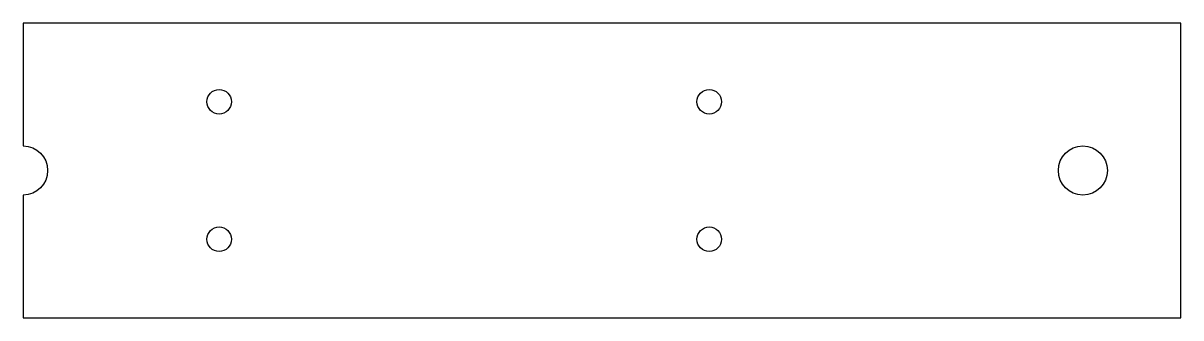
# Model space of a CAD drawing. Header units: inches. Extents: x 0 to 5.91, y 0 to 1.5.
import ezdxf

# ---------------------------------------------------------------- set-up
doc = ezdxf.new("R2010")
doc.units = ezdxf.units.IN
doc.header["$MEASUREMENT"] = 0

msp = doc.modelspace()

# ---------------------------------------------------------------- linework, layer by layer
msp.add_lwpolyline([(0, 1.5), (0, 0.875, -1), (0, 0.625), (0, 0), (5.906, 0), (5.906, 1.5)], format="xyb", close=True)
for centre, radius in [((1, 1.1), 0.0625), ((3.5, 1.1), 0.0625), ((5.406, 0.75), 0.125), ((1, 0.4), 0.0625), ((3.5, 0.4), 0.0625)]:
    msp.add_circle(centre, radius)

doc.saveas('drawing.dxf')
